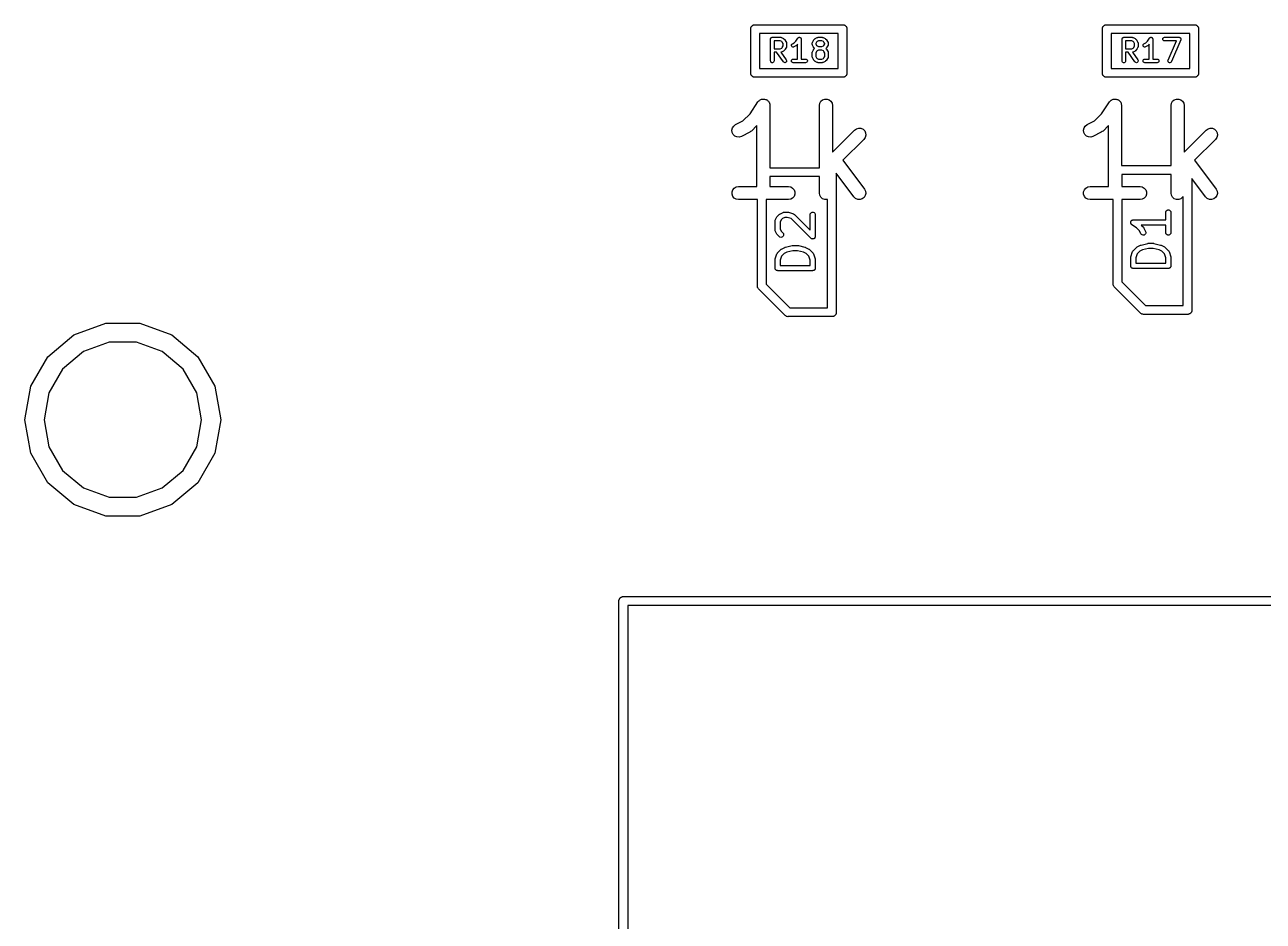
# Model space of a CAD drawing. Extents: x 10 to 287, y -200 to -10.
# Drawn here: x 113.1 to 127.25, y -136.81 to -126.57 of the extents above; entities that cross this region are included whole.
import ezdxf

# ---------------------------------------------------------------- set-up
doc = ezdxf.new("R2010")
doc.units = 0
doc.header["$MEASUREMENT"] = 0
doc.layers.add('BLACK', color=7, linetype='CONTINUOUS')

msp = doc.modelspace()

# ---------------------------------------------------------------- linework, layer by layer
at = {"layer": 'BLACK', "linetype": 'CONTINUOUS'}
for p, q in [((121.393, -126.614), (121.395, -126.61)), ((121.393, -126.632), (121.393, -126.614)), ((121.393, -127.114), (121.393, -126.632)), ((121.393, -126.632), (121.393, -126.632)), ((121.395, -126.606), (121.398, -126.602)), ((121.395, -126.61), (121.395, -126.606)), ((121.398, -126.602), (121.399, -126.598)), ((121.399, -126.598), (121.402, -126.594)), ((121.402, -126.594), (121.404, -126.59)), ((121.404, -126.59), (121.408, -126.588)), ((121.408, -126.588), (121.41, -126.584)), ((121.41, -126.584), (121.414, -126.582)), ((121.414, -126.582), (121.418, -126.579)), ((121.418, -126.579), (121.422, -126.578)), ((121.422, -126.578), (121.426, -126.575)), ((121.426, -126.575), (121.43, -126.575)), ((121.43, -126.575), (121.434, -126.573)), ((121.434, -126.573), (122.452, -126.573)), ((122.452, -126.573), (122.456, -126.575)), ((122.456, -126.575), (122.46, -126.575)), ((122.46, -126.575), (122.464, -126.578)), ((122.464, -126.578), (122.468, -126.579)), ((122.468, -126.579), (122.472, -126.582)), ((122.472, -126.582), (122.476, -126.584)), ((122.476, -126.584), (122.478, -126.588)), ((122.478, -126.588), (122.482, -126.59)), ((122.482, -126.59), (122.484, -126.594)), ((122.484, -126.594), (122.487, -126.598)), ((122.487, -126.598), (122.488, -126.602)), ((122.488, -126.602), (122.491, -126.606)), ((122.491, -126.606), (122.491, -126.61)), ((122.491, -126.61), (122.493, -126.614)), ((122.493, -126.614), (122.493, -127.132)), ((125.411, -126.614), (125.413, -126.61)), ((125.411, -126.632), (125.411, -126.614)), ((125.411, -127.114), (125.411, -126.632)), ((125.411, -126.632), (125.411, -126.632)), ((125.413, -126.606), (125.416, -126.602)), ((125.413, -126.61), (125.413, -126.606)), ((125.416, -126.602), (125.417, -126.598)), ((125.417, -126.598), (125.42, -126.594)), ((125.42, -126.594), (125.422, -126.59)), ((125.422, -126.59), (125.426, -126.588)), ((125.426, -126.588), (125.428, -126.584)), ((125.428, -126.584), (125.432, -126.582)), ((125.432, -126.582), (125.436, -126.579)), ((125.436, -126.579), (125.44, -126.578)), ((125.44, -126.578), (125.444, -126.575)), ((125.444, -126.575), (125.448, -126.575)), ((125.448, -126.575), (125.452, -126.573)), ((125.452, -126.573), (126.47, -126.573)), ((126.47, -126.573), (126.474, -126.575)), ((126.474, -126.575), (126.478, -126.575)), ((126.478, -126.575), (126.482, -126.578)), ((126.482, -126.578), (126.486, -126.579)), ((126.486, -126.579), (126.49, -126.582)), ((126.49, -126.582), (126.494, -126.584)), ((126.494, -126.584), (126.496, -126.588)), ((126.496, -126.588), (126.5, -126.59)), ((126.5, -126.59), (126.502, -126.594)), ((126.502, -126.594), (126.505, -126.598)), ((126.505, -126.598), (126.506, -126.602)), ((126.506, -126.602), (126.509, -126.606)), ((126.509, -126.606), (126.509, -126.61)), ((126.509, -126.61), (126.511, -126.614)), ((126.511, -126.614), (126.511, -127.132)), ((121.493, -126.673), (121.493, -127.073)), ((122.393, -126.673), (121.493, -126.673)), ((121.619, -126.736), (121.62, -126.734)), ((121.619, -126.986), (121.619, -126.736)), ((121.62, -126.731), (121.621, -126.729)), ((121.62, -126.733), (121.62, -126.731)), ((121.62, -126.734), (121.62, -126.733)), ((121.621, -126.729), (121.622, -126.728)), ((121.622, -126.726), (121.623, -126.725)), ((121.622, -126.728), (121.622, -126.726)), ((121.623, -126.725), (121.624, -126.723)), ((121.624, -126.723), (121.625, -126.722)), ((121.625, -126.722), (121.627, -126.721)), ((121.627, -126.721), (121.628, -126.72)), ((121.628, -126.72), (121.629, -126.719)), ((121.629, -126.719), (121.631, -126.718)), ((121.631, -126.718), (121.633, -126.717)), ((121.633, -126.717), (121.634, -126.717)), ((121.634, -126.717), (121.636, -126.716)), ((121.636, -126.716), (121.638, -126.716)), ((121.638, -126.716), (121.639, -126.716)), ((121.639, -126.716), (121.735, -126.716)), ((121.659, -126.756), (121.659, -126.847)), ((121.73, -126.756), (121.659, -126.756)), ((121.747, -126.764), (121.73, -126.756)), ((121.735, -126.716), (121.736, -126.716)), ((121.736, -126.716), (121.737, -126.716)), ((121.737, -126.716), (121.739, -126.717)), ((121.739, -126.717), (121.742, -126.717)), ((121.742, -126.717), (121.743, -126.718)), ((121.743, -126.718), (121.744, -126.718)), ((121.744, -126.718), (121.767, -126.73)), ((121.754, -126.772), (121.747, -126.764)), ((121.762, -126.788), (121.754, -126.772)), ((121.762, -126.815), (121.762, -126.788)), ((121.767, -126.73), (121.77, -126.732)), ((121.77, -126.732), (121.773, -126.734)), ((121.773, -126.734), (121.785, -126.746)), ((121.785, -126.746), (121.786, -126.748)), ((121.786, -126.748), (121.788, -126.751)), ((121.788, -126.751), (121.8, -126.775)), ((121.8, -126.775), (121.801, -126.776)), ((121.801, -126.776), (121.801, -126.777)), ((121.801, -126.777), (121.801, -126.779)), ((121.801, -126.779), (121.802, -126.781)), ((121.802, -126.781), (121.802, -126.783)), ((121.802, -126.783), (121.802, -126.784)), ((121.802, -126.784), (121.802, -126.819)), ((121.858, -126.806), (121.859, -126.8)), ((121.858, -126.813), (121.858, -126.806)), ((121.859, -126.8), (121.863, -126.794)), ((121.863, -126.794), (121.869, -126.79)), ((121.869, -126.79), (121.889, -126.779)), ((121.889, -126.779), (121.91, -126.759)), ((121.91, -126.759), (121.932, -126.725)), ((121.929, -126.796), (121.915, -126.81)), ((121.929, -126.966), (121.929, -126.796)), ((121.932, -126.725), (121.933, -126.724)), ((121.933, -126.724), (121.934, -126.723)), ((121.934, -126.723), (121.935, -126.722)), ((121.935, -126.722), (121.937, -126.72)), ((121.937, -126.72), (121.938, -126.719)), ((121.938, -126.719), (121.939, -126.719)), ((121.939, -126.719), (121.941, -126.718)), ((121.941, -126.718), (121.943, -126.717)), ((121.943, -126.717), (121.944, -126.717)), ((121.944, -126.717), (121.945, -126.716)), ((121.945, -126.716), (121.948, -126.716)), ((121.948, -126.716), (121.95, -126.716)), ((121.95, -126.716), (121.951, -126.716)), ((121.951, -126.716), (121.952, -126.716)), ((121.952, -126.716), (121.955, -126.717)), ((121.955, -126.717), (121.957, -126.718)), ((121.957, -126.718), (121.958, -126.718)), ((121.958, -126.718), (121.959, -126.719)), ((121.959, -126.719), (121.961, -126.72)), ((121.961, -126.72), (121.963, -126.722)), ((121.963, -126.722), (121.963, -126.723)), ((121.963, -126.723), (121.964, -126.723)), ((121.964, -126.723), (121.965, -126.725)), ((121.965, -126.725), (121.967, -126.727)), ((121.967, -126.727), (121.967, -126.728)), ((121.967, -126.728), (121.968, -126.729)), ((121.968, -126.729), (121.968, -126.732)), ((121.968, -126.732), (121.969, -126.734)), ((121.969, -126.734), (121.969, -126.735)), ((121.969, -126.735), (121.969, -126.736)), ((121.969, -126.736), (121.969, -126.966)), ((122.096, -126.779), (122.097, -126.777)), ((122.096, -126.781), (122.096, -126.779)), ((122.096, -126.783), (122.096, -126.781)), ((122.096, -126.784), (122.096, -126.783)), ((122.096, -126.796), (122.096, -126.784)), ((122.096, -126.797), (122.096, -126.796)), ((122.096, -126.798), (122.096, -126.797)), ((122.096, -126.8), (122.096, -126.798)), ((122.097, -126.802), (122.096, -126.8)), ((122.097, -126.776), (122.098, -126.775)), ((122.097, -126.777), (122.097, -126.776)), ((122.097, -126.803), (122.097, -126.802)), ((122.098, -126.805), (122.097, -126.803)), ((122.098, -126.775), (122.11, -126.751)), ((122.11, -126.828), (122.098, -126.805)), ((122.11, -126.751), (122.112, -126.748)), ((122.112, -126.748), (122.113, -126.746)), ((122.113, -126.746), (122.125, -126.734)), ((122.125, -126.734), (122.128, -126.732)), ((122.128, -126.732), (122.13, -126.73)), ((122.13, -126.73), (122.154, -126.718)), ((122.144, -126.772), (122.136, -126.788)), ((122.136, -126.788), (122.136, -126.791)), ((122.136, -126.791), (122.144, -126.808)), ((122.151, -126.764), (122.144, -126.772)), ((122.168, -126.756), (122.151, -126.764)), ((122.154, -126.718), (122.155, -126.718)), ((122.155, -126.718), (122.156, -126.717)), ((122.156, -126.717), (122.159, -126.717)), ((122.159, -126.717), (122.161, -126.716)), ((122.161, -126.716), (122.162, -126.716)), ((122.162, -126.716), (122.163, -126.716)), ((122.163, -126.716), (122.211, -126.716)), ((122.206, -126.756), (122.168, -126.756)), ((122.223, -126.764), (122.206, -126.756)), ((122.211, -126.716), (122.212, -126.716)), ((122.212, -126.716), (122.213, -126.716)), ((122.213, -126.716), (122.215, -126.717)), ((122.215, -126.717), (122.218, -126.717)), ((122.218, -126.717), (122.219, -126.718)), ((122.219, -126.718), (122.22, -126.718)), ((122.22, -126.718), (122.244, -126.73)), ((122.23, -126.772), (122.223, -126.764)), ((122.238, -126.788), (122.23, -126.772)), ((122.23, -126.808), (122.238, -126.791)), ((122.238, -126.791), (122.238, -126.788)), ((122.244, -126.73), (122.246, -126.732)), ((122.246, -126.732), (122.249, -126.734)), ((122.249, -126.734), (122.261, -126.746)), ((122.261, -126.746), (122.263, -126.748)), ((122.263, -126.748), (122.264, -126.751)), ((122.264, -126.751), (122.276, -126.775)), ((122.276, -126.805), (122.264, -126.828)), ((122.276, -126.775), (122.277, -126.776)), ((122.277, -126.803), (122.276, -126.805)), ((122.277, -126.776), (122.277, -126.777)), ((122.277, -126.777), (122.278, -126.779)), ((122.278, -126.8), (122.277, -126.802)), ((122.277, -126.802), (122.277, -126.803)), ((122.278, -126.779), (122.278, -126.781)), ((122.278, -126.781), (122.278, -126.783)), ((122.278, -126.783), (122.278, -126.784)), ((122.278, -126.784), (122.278, -126.796)), ((122.278, -126.796), (122.278, -126.797)), ((122.278, -126.797), (122.278, -126.798)), ((122.278, -126.798), (122.278, -126.8)), ((122.393, -127.073), (122.393, -126.673)), ((125.511, -126.673), (125.511, -127.073)), ((126.411, -126.673), (125.511, -126.673)), ((125.637, -126.736), (125.638, -126.734)), ((125.637, -126.986), (125.637, -126.736)), ((125.638, -126.731), (125.639, -126.729)), ((125.638, -126.733), (125.638, -126.731)), ((125.638, -126.734), (125.638, -126.733)), ((125.639, -126.729), (125.64, -126.728)), ((125.64, -126.726), (125.641, -126.725)), ((125.64, -126.728), (125.64, -126.726)), ((125.641, -126.725), (125.642, -126.723)), ((125.642, -126.723), (125.643, -126.722)), ((125.643, -126.722), (125.645, -126.721)), ((125.645, -126.721), (125.646, -126.72)), ((125.646, -126.72), (125.647, -126.719)), ((125.647, -126.719), (125.649, -126.718)), ((125.649, -126.718), (125.651, -126.717)), ((125.651, -126.717), (125.652, -126.717)), ((125.652, -126.717), (125.654, -126.716)), ((125.654, -126.716), (125.656, -126.716)), ((125.656, -126.716), (125.657, -126.716)), ((125.657, -126.716), (125.753, -126.716)), ((125.677, -126.756), (125.677, -126.847)), ((125.748, -126.756), (125.677, -126.756)), ((125.765, -126.764), (125.748, -126.756)), ((125.753, -126.716), (125.754, -126.716)), ((125.754, -126.716), (125.755, -126.716)), ((125.755, -126.716), (125.757, -126.717)), ((125.757, -126.717), (125.76, -126.717)), ((125.76, -126.717), (125.761, -126.718)), ((125.761, -126.718), (125.762, -126.718)), ((125.762, -126.718), (125.785, -126.73)), ((125.772, -126.772), (125.765, -126.764)), ((125.78, -126.788), (125.772, -126.772)), ((125.78, -126.815), (125.78, -126.788)), ((125.785, -126.73), (125.788, -126.732)), ((125.788, -126.732), (125.791, -126.734)), ((125.791, -126.734), (125.803, -126.746)), ((125.803, -126.746), (125.804, -126.748)), ((125.804, -126.748), (125.806, -126.751)), ((125.806, -126.751), (125.818, -126.775)), ((125.818, -126.775), (125.819, -126.776)), ((125.819, -126.776), (125.819, -126.777)), ((125.819, -126.777), (125.819, -126.779)), ((125.819, -126.779), (125.82, -126.781)), ((125.82, -126.781), (125.82, -126.783)), ((125.82, -126.783), (125.82, -126.784)), ((125.82, -126.784), (125.82, -126.819)), ((125.876, -126.806), (125.877, -126.8)), ((125.876, -126.813), (125.876, -126.806)), ((125.877, -126.8), (125.881, -126.794)), ((125.881, -126.794), (125.887, -126.79)), ((125.887, -126.79), (125.907, -126.779)), ((125.907, -126.779), (125.928, -126.759)), ((125.928, -126.759), (125.95, -126.725)), ((125.947, -126.796), (125.933, -126.81)), ((125.947, -126.966), (125.947, -126.796)), ((125.95, -126.725), (125.951, -126.724)), ((125.951, -126.724), (125.952, -126.723)), ((125.952, -126.723), (125.953, -126.722)), ((125.953, -126.722), (125.955, -126.72)), ((125.955, -126.72), (125.956, -126.719)), ((125.956, -126.719), (125.957, -126.719)), ((125.957, -126.719), (125.959, -126.718)), ((125.959, -126.718), (125.961, -126.717)), ((125.961, -126.717), (125.962, -126.717)), ((125.962, -126.717), (125.963, -126.716)), ((125.963, -126.716), (125.966, -126.716)), ((125.966, -126.716), (125.968, -126.716)), ((125.968, -126.716), (125.969, -126.716)), ((125.969, -126.716), (125.97, -126.716)), ((125.97, -126.716), (125.973, -126.717)), ((125.973, -126.717), (125.975, -126.718)), ((125.975, -126.718), (125.976, -126.718)), ((125.976, -126.718), (125.977, -126.719)), ((125.977, -126.719), (125.979, -126.72)), ((125.979, -126.72), (125.981, -126.722)), ((125.981, -126.722), (125.981, -126.723)), ((125.981, -126.723), (125.982, -126.723)), ((125.982, -126.723), (125.983, -126.725)), ((125.983, -126.725), (125.985, -126.727)), ((125.985, -126.727), (125.985, -126.728)), ((125.985, -126.728), (125.986, -126.729)), ((125.986, -126.729), (125.986, -126.732)), ((125.986, -126.732), (125.987, -126.734)), ((125.987, -126.734), (125.987, -126.735)), ((125.987, -126.735), (125.987, -126.736)), ((125.987, -126.736), (125.987, -126.966)), ((126.102, -126.733), (126.104, -126.726)), ((126.102, -126.74), (126.102, -126.733)), ((126.104, -126.746), (126.102, -126.74)), ((126.104, -126.726), (126.109, -126.721)), ((126.109, -126.751), (126.104, -126.746)), ((126.109, -126.721), (126.115, -126.717)), ((126.115, -126.755), (126.109, -126.751)), ((126.115, -126.717), (126.122, -126.716)), ((126.122, -126.756), (126.115, -126.755)), ((126.122, -126.716), (126.288, -126.716)), ((126.258, -126.756), (126.122, -126.756)), ((126.163, -126.978), (126.258, -126.756)), ((126.307, -126.744), (126.2, -126.994)), ((126.288, -126.716), (126.291, -126.716)), ((126.291, -126.716), (126.293, -126.717)), ((126.293, -126.717), (126.294, -126.717)), ((126.294, -126.717), (126.295, -126.717)), ((126.295, -126.717), (126.297, -126.718)), ((126.297, -126.718), (126.299, -126.719)), ((126.299, -126.719), (126.3, -126.72)), ((126.3, -126.72), (126.301, -126.721)), ((126.301, -126.721), (126.303, -126.723)), ((126.303, -126.723), (126.304, -126.724)), ((126.304, -126.724), (126.305, -126.725)), ((126.305, -126.725), (126.306, -126.726)), ((126.306, -126.726), (126.306, -126.728)), ((126.306, -126.728), (126.308, -126.73)), ((126.308, -126.74), (126.307, -126.742)), ((126.307, -126.742), (126.307, -126.744)), ((126.308, -126.73), (126.308, -126.732)), ((126.308, -126.732), (126.308, -126.733)), ((126.308, -126.733), (126.308, -126.735)), ((126.308, -126.735), (126.308, -126.737)), ((126.308, -126.737), (126.308, -126.738)), ((126.308, -126.738), (126.308, -126.74)), ((126.411, -127.073), (126.411, -126.673)), ((121.659, -126.847), (121.73, -126.847)), ((121.689, -126.887), (121.659, -126.887)), ((121.659, -126.887), (121.659, -126.986)), ((121.766, -126.998), (121.689, -126.887)), ((121.73, -126.847), (121.747, -126.839)), ((121.739, -126.886), (121.737, -126.887)), ((121.737, -126.887), (121.799, -126.975)), ((121.742, -126.886), (121.739, -126.886)), ((121.743, -126.885), (121.742, -126.886)), ((121.744, -126.885), (121.743, -126.885)), ((121.767, -126.873), (121.744, -126.885)), ((121.747, -126.839), (121.754, -126.831)), ((121.754, -126.831), (121.762, -126.815)), ((121.77, -126.871), (121.767, -126.873)), ((121.773, -126.869), (121.77, -126.871)), ((121.785, -126.857), (121.773, -126.869)), ((121.786, -126.855), (121.785, -126.857)), ((121.788, -126.852), (121.786, -126.855)), ((121.8, -126.828), (121.788, -126.852)), ((121.801, -126.827), (121.8, -126.828)), ((121.802, -126.822), (121.801, -126.824)), ((121.801, -126.824), (121.801, -126.826)), ((121.801, -126.826), (121.801, -126.827)), ((121.802, -126.819), (121.802, -126.821)), ((121.802, -126.821), (121.802, -126.822)), ((121.861, -126.819), (121.858, -126.813)), ((121.867, -126.824), (121.861, -126.819)), ((121.873, -126.827), (121.867, -126.824)), ((121.88, -126.827), (121.873, -126.827)), ((121.886, -126.825), (121.88, -126.827)), ((121.91, -126.814), (121.886, -126.825)), ((121.913, -126.812), (121.91, -126.814)), ((121.915, -126.81), (121.913, -126.812)), ((122.096, -126.886), (122.097, -126.884)), ((122.096, -126.889), (122.096, -126.886)), ((122.096, -126.89), (122.096, -126.889)), ((122.096, -126.891), (122.096, -126.89)), ((122.096, -126.938), (122.096, -126.891)), ((122.096, -126.94), (122.096, -126.938)), ((122.096, -126.941), (122.096, -126.94)), ((122.096, -126.943), (122.096, -126.941)), ((122.097, -126.945), (122.096, -126.943)), ((122.097, -126.883), (122.098, -126.882)), ((122.097, -126.884), (122.097, -126.883)), ((122.097, -126.946), (122.097, -126.945)), ((122.098, -126.947), (122.097, -126.946)), ((122.098, -126.882), (122.11, -126.858)), ((122.11, -126.971), (122.098, -126.947)), ((122.112, -126.831), (122.11, -126.828)), ((122.11, -126.858), (122.112, -126.856)), ((122.113, -126.834), (122.112, -126.831)), ((122.112, -126.856), (122.113, -126.853)), ((122.123, -126.843), (122.113, -126.834)), ((122.113, -126.853), (122.123, -126.843)), ((122.144, -126.879), (122.136, -126.896)), ((122.136, -126.896), (122.136, -126.934)), ((122.136, -126.934), (122.144, -126.95)), ((122.144, -126.808), (122.151, -126.815)), ((122.151, -126.872), (122.144, -126.879)), ((122.151, -126.815), (122.168, -126.823)), ((122.168, -126.863), (122.151, -126.872)), ((122.168, -126.823), (122.206, -126.823)), ((122.206, -126.863), (122.168, -126.863)), ((122.206, -126.823), (122.223, -126.815)), ((122.223, -126.872), (122.206, -126.863)), ((122.223, -126.815), (122.23, -126.808)), ((122.23, -126.879), (122.223, -126.872)), ((122.238, -126.896), (122.23, -126.879)), ((122.23, -126.95), (122.238, -126.934)), ((122.238, -126.934), (122.238, -126.896)), ((122.261, -126.834), (122.251, -126.843)), ((122.251, -126.843), (122.261, -126.853)), ((122.263, -126.831), (122.261, -126.834)), ((122.261, -126.853), (122.263, -126.856)), ((122.264, -126.828), (122.263, -126.831)), ((122.263, -126.856), (122.264, -126.858)), ((122.264, -126.858), (122.276, -126.882)), ((122.276, -126.947), (122.264, -126.971)), ((122.276, -126.882), (122.277, -126.883)), ((122.277, -126.946), (122.276, -126.947)), ((122.277, -126.883), (122.277, -126.884)), ((122.277, -126.884), (122.278, -126.886)), ((122.278, -126.943), (122.277, -126.945)), ((122.277, -126.945), (122.277, -126.946)), ((122.278, -126.886), (122.278, -126.889)), ((122.278, -126.889), (122.278, -126.89)), ((122.278, -126.89), (122.278, -126.891)), ((122.278, -126.891), (122.278, -126.938)), ((122.278, -126.938), (122.278, -126.94)), ((122.278, -126.94), (122.278, -126.941)), ((122.278, -126.941), (122.278, -126.943)), ((125.677, -126.847), (125.748, -126.847)), ((125.707, -126.887), (125.677, -126.887)), ((125.677, -126.887), (125.677, -126.986)), ((125.784, -126.998), (125.707, -126.887)), ((125.748, -126.847), (125.765, -126.839)), ((125.757, -126.886), (125.755, -126.887)), ((125.755, -126.887), (125.817, -126.975)), ((125.76, -126.886), (125.757, -126.886)), ((125.761, -126.885), (125.76, -126.886)), ((125.762, -126.885), (125.761, -126.885)), ((125.785, -126.873), (125.762, -126.885)), ((125.765, -126.839), (125.772, -126.831)), ((125.772, -126.831), (125.78, -126.815)), ((125.788, -126.871), (125.785, -126.873)), ((125.791, -126.869), (125.788, -126.871)), ((125.803, -126.857), (125.791, -126.869)), ((125.804, -126.855), (125.803, -126.857)), ((125.806, -126.852), (125.804, -126.855)), ((125.818, -126.828), (125.806, -126.852)), ((125.819, -126.827), (125.818, -126.828)), ((125.82, -126.822), (125.819, -126.824)), ((125.819, -126.824), (125.819, -126.826)), ((125.819, -126.826), (125.819, -126.827)), ((125.82, -126.819), (125.82, -126.821)), ((125.82, -126.821), (125.82, -126.822)), ((125.879, -126.819), (125.876, -126.813)), ((125.885, -126.824), (125.879, -126.819)), ((125.891, -126.827), (125.885, -126.824)), ((125.898, -126.827), (125.891, -126.827)), ((125.904, -126.825), (125.898, -126.827)), ((125.928, -126.814), (125.904, -126.825)), ((125.931, -126.812), (125.928, -126.814)), ((125.933, -126.81), (125.931, -126.812)), ((121.493, -127.073), (122.393, -127.073)), ((121.621, -126.993), (121.619, -126.986)), ((121.624, -126.999), (121.621, -126.993)), ((121.629, -127.003), (121.624, -126.999)), ((121.636, -127.006), (121.629, -127.003)), ((121.643, -127.006), (121.636, -127.006)), ((121.649, -127.003), (121.643, -127.006)), ((121.655, -126.999), (121.649, -127.003)), ((121.658, -126.993), (121.655, -126.999)), ((121.659, -126.986), (121.658, -126.993)), ((121.771, -127.002), (121.766, -126.998)), ((121.777, -127.005), (121.771, -127.002)), ((121.784, -127.006), (121.777, -127.005)), ((121.791, -127.004), (121.784, -127.006)), ((121.796, -127), (121.791, -127.004)), ((121.8, -126.995), (121.796, -127)), ((121.799, -126.975), (121.802, -126.981)), ((121.802, -126.988), (121.8, -126.995)), ((121.802, -126.981), (121.802, -126.988)), ((121.858, -126.983), (121.86, -126.976)), ((121.858, -126.99), (121.858, -126.983)), ((121.86, -126.996), (121.858, -126.99)), ((121.86, -126.976), (121.865, -126.971)), ((121.865, -127.001), (121.86, -126.996)), ((121.865, -126.971), (121.871, -126.967)), ((121.871, -127.005), (121.865, -127.001)), ((121.871, -126.967), (121.878, -126.966)), ((121.878, -127.006), (121.871, -127.005)), ((121.878, -126.966), (121.929, -126.966)), ((122.02, -127.006), (121.878, -127.006)), ((121.969, -126.966), (122.02, -126.966)), ((122.02, -126.966), (122.027, -126.967)), ((122.027, -127.005), (122.02, -127.006)), ((122.027, -126.967), (122.033, -126.971)), ((122.033, -127.001), (122.027, -127.005)), ((122.033, -126.971), (122.038, -126.976)), ((122.038, -126.996), (122.033, -127.001)), ((122.038, -126.976), (122.04, -126.983)), ((122.04, -126.99), (122.038, -126.996)), ((122.04, -126.983), (122.04, -126.99)), ((122.112, -126.974), (122.11, -126.971)), ((122.113, -126.976), (122.112, -126.974)), ((122.125, -126.988), (122.113, -126.976)), ((122.128, -126.99), (122.125, -126.988)), ((122.13, -126.992), (122.128, -126.99)), ((122.154, -127.004), (122.13, -126.992)), ((122.144, -126.95), (122.151, -126.958)), ((122.151, -126.958), (122.168, -126.966)), ((122.155, -127.004), (122.154, -127.004)), ((122.156, -127.005), (122.155, -127.004)), ((122.159, -127.005), (122.156, -127.005)), ((122.161, -127.006), (122.159, -127.005)), ((122.162, -127.006), (122.161, -127.006)), ((122.163, -127.006), (122.162, -127.006)), ((122.211, -127.006), (122.163, -127.006)), ((122.168, -126.966), (122.206, -126.966)), ((122.206, -126.966), (122.223, -126.958)), ((122.212, -127.006), (122.211, -127.006)), ((122.213, -127.006), (122.212, -127.006)), ((122.215, -127.005), (122.213, -127.006)), ((122.218, -127.005), (122.215, -127.005)), ((122.219, -127.004), (122.218, -127.005)), ((122.22, -127.004), (122.219, -127.004)), ((122.244, -126.992), (122.22, -127.004)), ((122.223, -126.958), (122.23, -126.95)), ((122.246, -126.99), (122.244, -126.992)), ((122.249, -126.988), (122.246, -126.99)), ((122.261, -126.976), (122.249, -126.988)), ((122.263, -126.974), (122.261, -126.976)), ((122.264, -126.971), (122.263, -126.974)), ((125.511, -127.073), (126.411, -127.073)), ((125.639, -126.993), (125.637, -126.986)), ((125.642, -126.999), (125.639, -126.993)), ((125.647, -127.003), (125.642, -126.999)), ((125.654, -127.006), (125.647, -127.003)), ((125.661, -127.006), (125.654, -127.006)), ((125.667, -127.003), (125.661, -127.006)), ((125.673, -126.999), (125.667, -127.003)), ((125.676, -126.993), (125.673, -126.999)), ((125.677, -126.986), (125.676, -126.993)), ((125.789, -127.002), (125.784, -126.998)), ((125.795, -127.005), (125.789, -127.002)), ((125.802, -127.006), (125.795, -127.005)), ((125.809, -127.004), (125.802, -127.006)), ((125.814, -127), (125.809, -127.004)), ((125.818, -126.995), (125.814, -127)), ((125.817, -126.975), (125.82, -126.981)), ((125.82, -126.988), (125.818, -126.995)), ((125.82, -126.981), (125.82, -126.988)), ((125.876, -126.983), (125.878, -126.976)), ((125.876, -126.99), (125.876, -126.983)), ((125.878, -126.996), (125.876, -126.99)), ((125.878, -126.976), (125.883, -126.971)), ((125.883, -127.001), (125.878, -126.996)), ((125.883, -126.971), (125.889, -126.967)), ((125.889, -127.005), (125.883, -127.001)), ((125.889, -126.967), (125.896, -126.966)), ((125.896, -127.006), (125.889, -127.005)), ((125.896, -126.966), (125.947, -126.966)), ((126.038, -127.006), (125.896, -127.006)), ((125.987, -126.966), (126.038, -126.966)), ((126.038, -126.966), (126.045, -126.967)), ((126.045, -127.005), (126.038, -127.006)), ((126.045, -126.967), (126.051, -126.971)), ((126.051, -127.001), (126.045, -127.005)), ((126.051, -126.971), (126.056, -126.976)), ((126.056, -126.996), (126.051, -127.001)), ((126.056, -126.976), (126.058, -126.983)), ((126.058, -126.99), (126.056, -126.996)), ((126.058, -126.983), (126.058, -126.99)), ((126.161, -126.985), (126.163, -126.978)), ((126.162, -126.992), (126.161, -126.985)), ((126.165, -126.998), (126.162, -126.992)), ((126.17, -127.003), (126.165, -126.998)), ((126.177, -127.006), (126.17, -127.003)), ((126.184, -127.006), (126.177, -127.006)), ((126.19, -127.004), (126.184, -127.006)), ((126.196, -127), (126.19, -127.004)), ((126.2, -126.994), (126.196, -127)), ((121.393, -127.132), (121.393, -127.114)), ((121.395, -127.136), (121.393, -127.132)), ((121.395, -127.14), (121.395, -127.136)), ((121.398, -127.144), (121.395, -127.14)), ((121.399, -127.148), (121.398, -127.144)), ((121.402, -127.152), (121.399, -127.148)), ((121.404, -127.156), (121.402, -127.152)), ((121.408, -127.158), (121.404, -127.156)), ((121.41, -127.162), (121.408, -127.158)), ((121.414, -127.164), (121.41, -127.162)), ((121.418, -127.167), (121.414, -127.164)), ((121.422, -127.168), (121.418, -127.167)), ((121.426, -127.171), (121.422, -127.168)), ((121.43, -127.171), (121.426, -127.171)), ((121.434, -127.173), (121.43, -127.171)), ((122.452, -127.173), (121.434, -127.173)), ((122.456, -127.171), (122.452, -127.173)), ((122.46, -127.171), (122.456, -127.171)), ((122.464, -127.168), (122.46, -127.171)), ((122.468, -127.167), (122.464, -127.168)), ((122.472, -127.164), (122.468, -127.167)), ((122.476, -127.162), (122.472, -127.164)), ((122.478, -127.158), (122.476, -127.162)), ((122.482, -127.156), (122.478, -127.158)), ((122.484, -127.152), (122.482, -127.156)), ((122.487, -127.148), (122.484, -127.152)), ((122.488, -127.144), (122.487, -127.148)), ((122.491, -127.14), (122.488, -127.144)), ((122.493, -127.132), (122.491, -127.136)), ((122.491, -127.136), (122.491, -127.14)), ((125.411, -127.132), (125.411, -127.114)), ((125.413, -127.136), (125.411, -127.132)), ((125.413, -127.14), (125.413, -127.136)), ((125.416, -127.144), (125.413, -127.14)), ((125.417, -127.148), (125.416, -127.144)), ((125.42, -127.152), (125.417, -127.148)), ((125.422, -127.156), (125.42, -127.152)), ((125.426, -127.158), (125.422, -127.156)), ((125.428, -127.162), (125.426, -127.158)), ((125.432, -127.164), (125.428, -127.162)), ((125.436, -127.167), (125.432, -127.164)), ((125.44, -127.168), (125.436, -127.167)), ((125.444, -127.171), (125.44, -127.168)), ((125.448, -127.171), (125.444, -127.171)), ((125.452, -127.173), (125.448, -127.171)), ((126.47, -127.173), (125.452, -127.173)), ((126.474, -127.171), (126.47, -127.173)), ((126.478, -127.171), (126.474, -127.171)), ((126.482, -127.168), (126.478, -127.171)), ((126.486, -127.167), (126.482, -127.168)), ((126.49, -127.164), (126.486, -127.167)), ((126.494, -127.162), (126.49, -127.164)), ((126.496, -127.158), (126.494, -127.162)), ((126.5, -127.156), (126.496, -127.158)), ((126.502, -127.152), (126.5, -127.156)), ((126.505, -127.148), (126.502, -127.152)), ((126.506, -127.144), (126.505, -127.148)), ((126.509, -127.14), (126.506, -127.144)), ((126.511, -127.132), (126.509, -127.136)), ((126.509, -127.136), (126.509, -127.14)), ((121.385, -127.59), (121.476, -127.454)), ((121.476, -127.454), (121.479, -127.451)), ((121.479, -127.451), (121.481, -127.447)), ((121.481, -127.447), (121.488, -127.441)), ((121.488, -127.441), (121.494, -127.435)), ((121.494, -127.435), (121.498, -127.433)), ((121.498, -127.433), (121.501, -127.43)), ((121.501, -127.43), (121.509, -127.427)), ((121.509, -127.427), (121.517, -127.423)), ((121.517, -127.423), (121.521, -127.423)), ((121.521, -127.423), (121.525, -127.422)), ((121.525, -127.422), (121.534, -127.422)), ((121.534, -127.422), (121.543, -127.421)), ((121.543, -127.421), (121.547, -127.422)), ((121.547, -127.422), (121.551, -127.422)), ((121.551, -127.422), (121.56, -127.425)), ((121.56, -127.425), (121.568, -127.427)), ((121.568, -127.427), (121.572, -127.429)), ((121.572, -127.429), (121.576, -127.43)), ((121.576, -127.43), (121.583, -127.436)), ((121.583, -127.436), (121.59, -127.441)), ((121.59, -127.441), (121.593, -127.445)), ((121.593, -127.445), (121.596, -127.447)), ((121.596, -127.447), (121.6, -127.455)), ((121.6, -127.455), (121.605, -127.462)), ((121.605, -127.462), (121.607, -127.466)), ((121.607, -127.466), (121.609, -127.47)), ((121.609, -127.47), (121.61, -127.479)), ((121.61, -127.479), (121.613, -127.487)), ((121.613, -127.487), (121.613, -127.491)), ((121.613, -127.491), (121.613, -127.495)), ((121.613, -127.495), (121.613, -128.207)), ((122.178, -127.495), (122.182, -127.47)), ((122.178, -128.207), (122.178, -127.495)), ((122.182, -127.47), (122.195, -127.447)), ((122.195, -127.447), (122.215, -127.43)), ((122.215, -127.43), (122.239, -127.422)), ((122.239, -127.422), (122.266, -127.422)), ((122.266, -127.422), (122.29, -127.43)), ((122.29, -127.43), (122.31, -127.447)), ((122.31, -127.447), (122.323, -127.47)), ((122.323, -127.47), (122.328, -127.495)), ((122.328, -127.495), (122.328, -128.029)), ((125.403, -127.59), (125.494, -127.454)), ((125.494, -127.454), (125.497, -127.451)), ((125.497, -127.451), (125.499, -127.447)), ((125.499, -127.447), (125.506, -127.441)), ((125.506, -127.441), (125.512, -127.435)), ((125.512, -127.435), (125.516, -127.433)), ((125.516, -127.433), (125.519, -127.43)), ((125.519, -127.43), (125.527, -127.427)), ((125.527, -127.427), (125.535, -127.423)), ((125.535, -127.423), (125.539, -127.423)), ((125.539, -127.423), (125.543, -127.422)), ((125.543, -127.422), (125.552, -127.422)), ((125.552, -127.422), (125.561, -127.421)), ((125.561, -127.421), (125.565, -127.422)), ((125.565, -127.422), (125.569, -127.422)), ((125.569, -127.422), (125.578, -127.425)), ((125.578, -127.425), (125.586, -127.427)), ((125.586, -127.427), (125.59, -127.429)), ((125.59, -127.429), (125.594, -127.43)), ((125.594, -127.43), (125.601, -127.436)), ((125.601, -127.436), (125.608, -127.441)), ((125.608, -127.441), (125.611, -127.445)), ((125.611, -127.445), (125.614, -127.447)), ((125.614, -127.447), (125.618, -127.455)), ((125.618, -127.455), (125.623, -127.462)), ((125.623, -127.462), (125.625, -127.466)), ((125.625, -127.466), (125.627, -127.47)), ((125.627, -127.47), (125.628, -127.479)), ((125.628, -127.479), (125.631, -127.487)), ((125.631, -127.487), (125.631, -127.491)), ((125.631, -127.491), (125.631, -127.495)), ((125.631, -127.495), (125.631, -128.182)), ((126.196, -127.495), (126.2, -127.47)), ((126.196, -128.182), (126.196, -127.495)), ((126.2, -127.47), (126.213, -127.447)), ((126.213, -127.447), (126.233, -127.43)), ((126.233, -127.43), (126.257, -127.422)), ((126.257, -127.422), (126.284, -127.422)), ((126.284, -127.422), (126.308, -127.43)), ((126.308, -127.43), (126.328, -127.447)), ((126.328, -127.447), (126.341, -127.47)), ((126.341, -127.47), (126.346, -127.495)), ((126.346, -127.495), (126.346, -128.029)), ((121.303, -127.672), (121.385, -127.59)), ((125.321, -127.672), (125.403, -127.59)), ((121.178, -127.777), (121.184, -127.751)), ((121.181, -127.802), (121.178, -127.777)), ((121.184, -127.751), (121.198, -127.73)), ((121.198, -127.73), (121.219, -127.714)), ((121.219, -127.714), (121.303, -127.672)), ((121.391, -127.793), (121.381, -127.801)), ((121.401, -127.787), (121.391, -127.793)), ((121.463, -127.724), (121.401, -127.787)), ((121.463, -128.42), (121.463, -127.724)), ((122.328, -128.029), (122.58, -127.776)), ((122.58, -127.776), (122.602, -127.761)), ((122.602, -127.761), (122.627, -127.754)), ((122.627, -127.754), (122.653, -127.756)), ((122.653, -127.756), (122.676, -127.767)), ((122.676, -127.767), (122.695, -127.786)), ((122.695, -127.786), (122.706, -127.809)), ((125.196, -127.777), (125.202, -127.751)), ((125.199, -127.802), (125.196, -127.777)), ((125.202, -127.751), (125.216, -127.73)), ((125.216, -127.73), (125.237, -127.714)), ((125.237, -127.714), (125.321, -127.672)), ((125.409, -127.793), (125.399, -127.801)), ((125.419, -127.787), (125.409, -127.793)), ((125.481, -127.724), (125.419, -127.787)), ((125.481, -128.42), (125.481, -127.724)), ((126.346, -128.029), (126.598, -127.776)), ((126.598, -127.776), (126.62, -127.761)), ((126.62, -127.761), (126.645, -127.754)), ((126.645, -127.754), (126.671, -127.756)), ((126.671, -127.756), (126.694, -127.767)), ((126.694, -127.767), (126.713, -127.786)), ((126.713, -127.786), (126.724, -127.809)), ((121.192, -127.826), (121.181, -127.802)), ((121.211, -127.844), (121.192, -127.826)), ((121.235, -127.854), (121.211, -127.844)), ((121.261, -127.856), (121.235, -127.854)), ((121.286, -127.848), (121.261, -127.856)), ((121.381, -127.801), (121.286, -127.848)), ((122.687, -127.882), (122.447, -128.121)), ((122.701, -127.86), (122.687, -127.882)), ((122.708, -127.835), (122.701, -127.86)), ((122.706, -127.809), (122.708, -127.835)), ((125.21, -127.826), (125.199, -127.802)), ((125.229, -127.844), (125.21, -127.826)), ((125.253, -127.854), (125.229, -127.844)), ((125.279, -127.856), (125.253, -127.854)), ((125.304, -127.848), (125.279, -127.856)), ((125.399, -127.801), (125.304, -127.848)), ((126.705, -127.882), (126.465, -128.121)), ((126.719, -127.86), (126.705, -127.882)), ((126.726, -127.835), (126.719, -127.86)), ((126.724, -127.809), (126.726, -127.835)), ((121.613, -128.207), (122.178, -128.207)), ((122.447, -128.121), (122.693, -128.45)), ((125.631, -128.182), (126.196, -128.182)), ((126.465, -128.121), (126.711, -128.45)), ((121.613, -128.308), (121.613, -128.42)), ((122.178, -128.308), (121.613, -128.308)), ((122.178, -128.495), (122.178, -128.308)), ((122.573, -128.54), (122.37, -128.269)), ((122.37, -128.269), (122.37, -129.866)), ((125.634, -128.282), (125.634, -128.42)), ((126.196, -128.282), (125.634, -128.282)), ((126.196, -128.495), (126.196, -128.282)), ((126.591, -128.54), (126.434, -128.33)), ((126.434, -128.33), (126.434, -129.841)), ((121.179, -128.482), (121.188, -128.458)), ((121.179, -128.508), (121.179, -128.482)), ((121.188, -128.458), (121.204, -128.438)), ((121.204, -128.438), (121.227, -128.425)), ((121.227, -128.425), (121.253, -128.42)), ((121.253, -128.42), (121.463, -128.42)), ((121.613, -128.42), (121.824, -128.42)), ((121.824, -128.42), (121.85, -128.425)), ((121.85, -128.425), (121.872, -128.438)), ((121.872, -128.438), (121.889, -128.458)), ((121.889, -128.458), (121.898, -128.482)), ((121.898, -128.482), (121.898, -128.508)), ((122.182, -128.521), (122.178, -128.495)), ((122.693, -128.45), (122.705, -128.474)), ((122.708, -128.499), (122.702, -128.525)), ((122.705, -128.474), (122.708, -128.499)), ((125.197, -128.482), (125.206, -128.458)), ((125.197, -128.508), (125.197, -128.482)), ((125.206, -128.458), (125.222, -128.438)), ((125.222, -128.438), (125.245, -128.425)), ((125.245, -128.425), (125.271, -128.42)), ((125.271, -128.42), (125.481, -128.42)), ((125.634, -128.42), (125.842, -128.42)), ((125.842, -128.42), (125.868, -128.425)), ((125.868, -128.425), (125.89, -128.438)), ((125.89, -128.438), (125.907, -128.458)), ((125.907, -128.458), (125.916, -128.482)), ((125.916, -128.482), (125.916, -128.508)), ((126.2, -128.521), (126.196, -128.495)), ((126.711, -128.45), (126.723, -128.474)), ((126.726, -128.499), (126.72, -128.525)), ((126.723, -128.474), (126.726, -128.499)), ((121.188, -128.533), (121.179, -128.508)), ((121.204, -128.553), (121.188, -128.533)), ((121.227, -128.566), (121.204, -128.553)), ((121.253, -128.57), (121.227, -128.566)), ((121.47, -128.57), (121.253, -128.57)), ((121.47, -129.555), (121.47, -128.57)), ((121.824, -128.57), (121.57, -128.57)), ((121.57, -128.57), (121.57, -129.537)), ((121.85, -128.566), (121.824, -128.57)), ((121.872, -128.553), (121.85, -128.566)), ((121.889, -128.533), (121.872, -128.553)), ((121.898, -128.508), (121.889, -128.533)), ((122.195, -128.544), (122.182, -128.521)), ((122.215, -128.56), (122.195, -128.544)), ((122.239, -128.569), (122.215, -128.56)), ((122.266, -128.569), (122.239, -128.569)), ((122.27, -128.568), (122.266, -128.569)), ((122.27, -129.808), (122.27, -128.568)), ((122.592, -128.558), (122.573, -128.54)), ((122.616, -128.568), (122.592, -128.558)), ((122.642, -128.57), (122.616, -128.568)), ((122.667, -128.562), (122.642, -128.57)), ((122.688, -128.547), (122.667, -128.562)), ((122.702, -128.525), (122.688, -128.547)), ((125.206, -128.533), (125.197, -128.508)), ((125.222, -128.553), (125.206, -128.533)), ((125.245, -128.566), (125.222, -128.553)), ((125.271, -128.57), (125.245, -128.566)), ((125.534, -128.57), (125.271, -128.57)), ((125.534, -129.53), (125.534, -128.57)), ((125.842, -128.57), (125.634, -128.57)), ((125.634, -128.57), (125.634, -129.511)), ((125.868, -128.566), (125.842, -128.57)), ((125.89, -128.553), (125.868, -128.566)), ((125.907, -128.533), (125.89, -128.553)), ((125.916, -128.508), (125.907, -128.533)), ((126.213, -128.544), (126.2, -128.521)), ((126.233, -128.56), (126.213, -128.544)), ((126.257, -128.569), (126.233, -128.56)), ((126.284, -128.569), (126.257, -128.569)), ((126.308, -128.56), (126.284, -128.569)), ((126.328, -128.544), (126.308, -128.56)), ((126.334, -128.533), (126.328, -128.544)), ((126.334, -129.782), (126.334, -128.533)), ((126.61, -128.558), (126.591, -128.54)), ((126.634, -128.568), (126.61, -128.558)), ((126.66, -128.57), (126.634, -128.568)), ((126.685, -128.562), (126.66, -128.57)), ((126.706, -128.547), (126.685, -128.562)), ((126.72, -128.525), (126.706, -128.547)), ((121.674, -128.806), (121.693, -128.768)), ((121.693, -128.768), (121.696, -128.764)), ((121.696, -128.764), (121.699, -128.76)), ((121.699, -128.76), (121.718, -128.741)), ((121.718, -128.741), (121.722, -128.738)), ((121.722, -128.738), (121.726, -128.735)), ((121.726, -128.735), (121.764, -128.716)), ((121.757, -128.787), (121.745, -128.799)), ((121.784, -128.773), (121.757, -128.787)), ((121.764, -128.716), (121.765, -128.716)), ((121.765, -128.716), (121.767, -128.715)), ((121.767, -128.715), (121.77, -128.714)), ((121.77, -128.714), (121.774, -128.713)), ((121.774, -128.713), (121.775, -128.714)), ((121.775, -128.714), (121.777, -128.713)), ((121.777, -128.713), (121.815, -128.713)), ((121.81, -128.773), (121.784, -128.773)), ((121.856, -128.788), (121.81, -128.773)), ((121.815, -128.713), (121.82, -128.714)), ((121.82, -128.714), (121.825, -128.715)), ((121.825, -128.715), (121.882, -128.734)), ((122.08, -129.012), (121.856, -128.788)), ((121.882, -128.734), (121.883, -128.735)), ((121.883, -128.735), (121.885, -128.735)), ((121.885, -128.735), (121.888, -128.737)), ((121.888, -128.737), (121.891, -128.739)), ((121.891, -128.739), (121.892, -128.74)), ((121.892, -128.74), (121.894, -128.741)), ((121.894, -128.741), (122.071, -128.918)), ((122.071, -128.743), (122.073, -128.733)), ((122.071, -128.918), (122.071, -128.743)), ((122.073, -128.733), (122.078, -128.724)), ((122.078, -128.724), (122.086, -128.717)), ((122.086, -128.717), (122.096, -128.714)), ((122.096, -128.714), (122.106, -128.714)), ((122.106, -128.714), (122.116, -128.717)), ((122.116, -128.717), (122.124, -128.724)), ((122.124, -128.724), (122.129, -128.733)), ((122.129, -128.733), (122.131, -128.743)), ((122.131, -128.743), (122.131, -128.991)), ((126.135, -128.718), (126.137, -128.707)), ((126.135, -128.802), (126.135, -128.718)), ((126.137, -128.707), (126.142, -128.698)), ((126.142, -128.698), (126.15, -128.692)), ((126.15, -128.692), (126.16, -128.688)), ((126.16, -128.688), (126.17, -128.688)), ((126.17, -128.688), (126.18, -128.692)), ((126.18, -128.692), (126.188, -128.698)), ((126.188, -128.698), (126.193, -128.707)), ((126.193, -128.707), (126.195, -128.718)), ((126.195, -128.718), (126.195, -128.946)), ((121.671, -128.816), (121.672, -128.813)), ((121.671, -128.818), (121.671, -128.816)), ((121.671, -128.819), (121.671, -128.818)), ((121.671, -128.915), (121.671, -128.819)), ((121.671, -128.916), (121.671, -128.915)), ((121.671, -128.918), (121.671, -128.916)), ((121.672, -128.921), (121.671, -128.918)), ((121.672, -128.813), (121.673, -128.809)), ((121.673, -128.925), (121.672, -128.921)), ((121.673, -128.809), (121.674, -128.808)), ((121.674, -128.926), (121.673, -128.925)), ((121.674, -128.808), (121.674, -128.806)), ((121.674, -128.928), (121.674, -128.926)), ((121.693, -128.966), (121.674, -128.928)), ((121.745, -128.799), (121.731, -128.826)), ((121.731, -128.826), (121.731, -128.908)), ((121.731, -128.908), (121.745, -128.935)), ((125.735, -128.827), (125.737, -128.823)), ((125.735, -128.828), (125.735, -128.827)), ((125.735, -128.83), (125.735, -128.828)), ((125.735, -128.834), (125.735, -128.83)), ((125.735, -128.837), (125.735, -128.834)), ((125.736, -128.839), (125.735, -128.837)), ((125.736, -128.84), (125.736, -128.839)), ((125.738, -128.844), (125.736, -128.84)), ((125.737, -128.82), (125.738, -128.819)), ((125.737, -128.823), (125.737, -128.82)), ((125.738, -128.819), (125.739, -128.817)), ((125.739, -128.847), (125.738, -128.844)), ((125.739, -128.817), (125.741, -128.814)), ((125.74, -128.848), (125.739, -128.847)), ((125.741, -128.85), (125.74, -128.848)), ((125.741, -128.814), (125.743, -128.811)), ((125.743, -128.852), (125.741, -128.85)), ((125.743, -128.811), (125.745, -128.81)), ((125.746, -128.855), (125.743, -128.852)), ((125.745, -128.81), (125.746, -128.809)), ((125.746, -128.809), (125.749, -128.807)), ((125.747, -128.856), (125.746, -128.855)), ((125.748, -128.857), (125.747, -128.856)), ((125.803, -128.893), (125.748, -128.857)), ((125.749, -128.807), (125.752, -128.805)), ((125.752, -128.805), (125.753, -128.805)), ((125.753, -128.805), (125.755, -128.804)), ((125.755, -128.804), (125.758, -128.803)), ((125.758, -128.803), (125.762, -128.802)), ((125.762, -128.802), (125.763, -128.802)), ((125.763, -128.802), (125.765, -128.802)), ((125.765, -128.802), (126.135, -128.802)), ((125.836, -128.926), (125.803, -128.893)), ((125.852, -128.96), (125.836, -128.926)), ((126.135, -128.862), (125.856, -128.862)), ((125.856, -128.862), (125.881, -128.887)), ((125.881, -128.887), (125.884, -128.891)), ((125.884, -128.891), (125.887, -128.895)), ((125.887, -128.895), (125.906, -128.933)), ((126.135, -128.946), (126.135, -128.862)), ((121.696, -128.97), (121.693, -128.966)), ((121.699, -128.974), (121.696, -128.97)), ((121.718, -128.993), (121.699, -128.974)), ((121.726, -128.999), (121.718, -128.993)), ((121.736, -129.002), (121.726, -128.999)), ((121.747, -129.001), (121.736, -129.002)), ((121.745, -128.935), (121.76, -128.951)), ((121.756, -128.996), (121.747, -129.001)), ((121.764, -128.989), (121.756, -128.996)), ((121.76, -128.951), (121.766, -128.959)), ((121.768, -128.98), (121.764, -128.989)), ((121.766, -128.959), (121.769, -128.969)), ((121.769, -128.969), (121.768, -128.98)), ((122.083, -129.014), (122.08, -129.012)), ((122.086, -129.017), (122.083, -129.014)), ((122.087, -129.017), (122.086, -129.017)), ((122.088, -129.018), (122.087, -129.017)), ((122.092, -129.019), (122.088, -129.018)), ((122.096, -129.02), (122.092, -129.019)), ((122.097, -129.02), (122.096, -129.02)), ((122.098, -129.021), (122.097, -129.02)), ((122.102, -129.02), (122.098, -129.021)), ((122.106, -129.02), (122.102, -129.02)), ((122.107, -129.02), (122.106, -129.02)), ((122.109, -129.02), (122.107, -129.02)), ((122.112, -129.018), (122.109, -129.02)), ((122.116, -129.017), (122.112, -129.018)), ((122.117, -129.016), (122.116, -129.017)), ((122.118, -129.015), (122.117, -129.016)), ((122.121, -129.013), (122.118, -129.015)), ((122.124, -129.01), (122.121, -129.013)), ((122.125, -129.009), (122.124, -129.01)), ((122.126, -129.008), (122.125, -129.009)), ((122.127, -129.004), (122.126, -129.008)), ((122.129, -129.001), (122.127, -129.004)), ((122.13, -128.999), (122.129, -129)), ((122.129, -129), (122.129, -129.001)), ((122.131, -128.991), (122.13, -128.995)), ((122.13, -128.995), (122.13, -128.999)), ((125.859, -128.968), (125.852, -128.96)), ((125.853, -129.089), (125.929, -129.07)), ((125.867, -128.974), (125.859, -128.968)), ((125.877, -128.976), (125.867, -128.974)), ((125.888, -128.975), (125.877, -128.976)), ((125.897, -128.97), (125.888, -128.975)), ((125.904, -128.963), (125.897, -128.97)), ((125.908, -128.953), (125.904, -128.963)), ((125.906, -128.933), (125.909, -128.943)), ((125.909, -128.943), (125.908, -128.953)), ((125.929, -129.07), (125.933, -129.069)), ((125.933, -129.069), (125.936, -129.069)), ((125.936, -129.069), (125.994, -129.069)), ((125.994, -129.069), (125.997, -129.069)), ((125.997, -129.069), (126.001, -129.07)), ((126.001, -129.07), (126.077, -129.089)), ((126.137, -128.957), (126.135, -128.946)), ((126.142, -128.966), (126.137, -128.957)), ((126.15, -128.972), (126.142, -128.966)), ((126.16, -128.976), (126.15, -128.972)), ((126.17, -128.976), (126.16, -128.976)), ((126.18, -128.972), (126.17, -128.976)), ((126.188, -128.966), (126.18, -128.972)), ((126.193, -128.957), (126.188, -128.966)), ((126.195, -128.946), (126.193, -128.957)), ((121.672, -129.248), (121.692, -129.191)), ((121.692, -129.189), (121.693, -129.188)), ((121.692, -129.191), (121.692, -129.189)), ((121.693, -129.188), (121.695, -129.185)), ((121.695, -129.185), (121.697, -129.182)), ((121.697, -129.182), (121.698, -129.181)), ((121.698, -129.181), (121.699, -129.179)), ((121.699, -129.179), (121.737, -129.141)), ((121.737, -129.141), (121.741, -129.138)), ((121.741, -129.138), (121.745, -129.135)), ((121.745, -129.135), (121.783, -129.116)), ((121.776, -129.187), (121.746, -129.217)), ((121.807, -129.172), (121.776, -129.187)), ((121.783, -129.116), (121.786, -129.115)), ((121.786, -129.115), (121.789, -129.114)), ((121.789, -129.114), (121.865, -129.095)), ((121.876, -129.154), (121.807, -129.172)), ((121.865, -129.095), (121.869, -129.095)), ((121.869, -129.095), (121.872, -129.094)), ((121.872, -129.094), (121.93, -129.094)), ((121.926, -129.154), (121.876, -129.154)), ((121.995, -129.172), (121.926, -129.154)), ((121.93, -129.094), (121.933, -129.095)), ((121.933, -129.095), (121.937, -129.095)), ((121.937, -129.095), (122.013, -129.114)), ((122.026, -129.187), (121.995, -129.172)), ((122.013, -129.114), (122.016, -129.115)), ((122.016, -129.115), (122.019, -129.116)), ((122.019, -129.116), (122.057, -129.135)), ((122.056, -129.217), (122.026, -129.187)), ((122.057, -129.135), (122.061, -129.138)), ((122.061, -129.138), (122.065, -129.141)), ((122.065, -129.141), (122.103, -129.179)), ((122.103, -129.179), (122.104, -129.181)), ((122.104, -129.181), (122.105, -129.182)), ((122.105, -129.182), (122.107, -129.185)), ((122.107, -129.185), (122.109, -129.188)), ((122.109, -129.188), (122.11, -129.189)), ((122.11, -129.189), (122.11, -129.191)), ((122.11, -129.191), (122.129, -129.248)), ((125.736, -129.223), (125.756, -129.165)), ((125.756, -129.164), (125.757, -129.162)), ((125.756, -129.165), (125.756, -129.164)), ((125.757, -129.162), (125.759, -129.159)), ((125.759, -129.159), (125.761, -129.156)), ((125.761, -129.156), (125.762, -129.155)), ((125.762, -129.155), (125.763, -129.154)), ((125.763, -129.154), (125.801, -129.116)), ((125.81, -129.191), (125.795, -129.237)), ((125.801, -129.116), (125.805, -129.113)), ((125.805, -129.113), (125.809, -129.11)), ((125.809, -129.11), (125.847, -129.091)), ((125.84, -129.161), (125.81, -129.191)), ((125.871, -129.146), (125.84, -129.161)), ((125.847, -129.091), (125.85, -129.09)), ((125.85, -129.09), (125.853, -129.089)), ((125.94, -129.129), (125.871, -129.146)), ((125.99, -129.129), (125.94, -129.129)), ((126.059, -129.146), (125.99, -129.129)), ((126.09, -129.161), (126.059, -129.146)), ((126.077, -129.089), (126.08, -129.09)), ((126.08, -129.09), (126.083, -129.091)), ((126.083, -129.091), (126.121, -129.11)), ((126.12, -129.191), (126.09, -129.161)), ((126.135, -129.237), (126.12, -129.191)), ((126.121, -129.11), (126.125, -129.113)), ((126.125, -129.113), (126.129, -129.116)), ((126.129, -129.116), (126.167, -129.154)), ((126.167, -129.154), (126.168, -129.155)), ((126.168, -129.155), (126.169, -129.156)), ((126.169, -129.156), (126.171, -129.159)), ((126.171, -129.159), (126.173, -129.162)), ((126.173, -129.162), (126.174, -129.164)), ((126.174, -129.164), (126.174, -129.165)), ((126.174, -129.165), (126.193, -129.223)), ((121.671, -129.257), (121.672, -129.253)), ((121.671, -129.353), (121.671, -129.257)), ((121.671, -129.355), (121.671, -129.353)), ((121.672, -129.253), (121.672, -129.248)), ((121.746, -129.217), (121.731, -129.262)), ((121.731, -129.262), (121.731, -129.323)), ((121.731, -129.323), (122.071, -129.323)), ((122.071, -129.262), (122.056, -129.217)), ((122.071, -129.323), (122.071, -129.262)), ((122.129, -129.248), (122.13, -129.253)), ((122.13, -129.253), (122.131, -129.257)), ((122.131, -129.353), (122.13, -129.355)), ((122.131, -129.257), (122.131, -129.353)), ((125.735, -129.232), (125.736, -129.227)), ((125.735, -129.327), (125.735, -129.232)), ((125.735, -129.33), (125.735, -129.327)), ((125.735, -129.332), (125.735, -129.33)), ((125.736, -129.335), (125.735, -129.332)), ((125.736, -129.227), (125.736, -129.223)), ((125.737, -129.337), (125.736, -129.335)), ((125.738, -129.34), (125.737, -129.337)), ((125.739, -129.342), (125.738, -129.34)), ((125.741, -129.344), (125.739, -129.342)), ((125.742, -129.347), (125.741, -129.344)), ((125.744, -129.348), (125.742, -129.347)), ((125.746, -129.35), (125.744, -129.348)), ((125.748, -129.352), (125.746, -129.35)), ((125.75, -129.353), (125.748, -129.352)), ((125.752, -129.354), (125.75, -129.353)), ((125.755, -129.355), (125.752, -129.354)), ((125.795, -129.237), (125.795, -129.297)), ((125.795, -129.297), (126.135, -129.297)), ((126.135, -129.297), (126.135, -129.237)), ((126.177, -129.354), (126.175, -129.355)), ((126.18, -129.353), (126.177, -129.354)), ((126.182, -129.352), (126.18, -129.353)), ((126.184, -129.35), (126.182, -129.352)), ((126.186, -129.348), (126.184, -129.35)), ((126.188, -129.347), (126.186, -129.348)), ((126.189, -129.344), (126.188, -129.347)), ((126.191, -129.342), (126.189, -129.344)), ((126.192, -129.34), (126.191, -129.342)), ((126.193, -129.337), (126.192, -129.34)), ((126.193, -129.223), (126.194, -129.227)), ((126.194, -129.335), (126.193, -129.337)), ((126.194, -129.227), (126.195, -129.232)), ((126.195, -129.327), (126.194, -129.33)), ((126.194, -129.33), (126.194, -129.332)), ((126.194, -129.332), (126.194, -129.335)), ((126.195, -129.232), (126.195, -129.327)), ((121.671, -129.358), (121.671, -129.355)), ((121.672, -129.36), (121.671, -129.358)), ((121.673, -129.363), (121.672, -129.36)), ((121.674, -129.365), (121.673, -129.363)), ((121.675, -129.368), (121.674, -129.365)), ((121.677, -129.37), (121.675, -129.368)), ((121.678, -129.372), (121.677, -129.37)), ((121.68, -129.374), (121.678, -129.372)), ((121.682, -129.376), (121.68, -129.374)), ((121.684, -129.377), (121.682, -129.376)), ((121.686, -129.379), (121.684, -129.377)), ((121.688, -129.38), (121.686, -129.379)), ((121.691, -129.381), (121.688, -129.38)), ((121.693, -129.381), (121.691, -129.381)), ((121.696, -129.382), (121.693, -129.381)), ((121.698, -129.382), (121.696, -129.382)), ((121.701, -129.383), (121.698, -129.382)), ((122.101, -129.383), (121.701, -129.383)), ((122.104, -129.382), (122.101, -129.383)), ((122.106, -129.382), (122.104, -129.382)), ((122.109, -129.381), (122.106, -129.382)), ((122.111, -129.381), (122.109, -129.381)), ((122.113, -129.38), (122.111, -129.381)), ((122.116, -129.379), (122.113, -129.38)), ((122.118, -129.377), (122.116, -129.379)), ((122.12, -129.376), (122.118, -129.377)), ((122.122, -129.374), (122.12, -129.376)), ((122.124, -129.372), (122.122, -129.374)), ((122.125, -129.37), (122.124, -129.372)), ((122.127, -129.368), (122.125, -129.37)), ((122.128, -129.365), (122.127, -129.368)), ((122.129, -129.363), (122.128, -129.365)), ((122.13, -129.36), (122.129, -129.363)), ((122.13, -129.355), (122.13, -129.358)), ((122.13, -129.358), (122.13, -129.36)), ((125.757, -129.356), (125.755, -129.355)), ((125.76, -129.357), (125.757, -129.356)), ((125.762, -129.357), (125.76, -129.357)), ((125.765, -129.357), (125.762, -129.357)), ((126.165, -129.357), (125.765, -129.357)), ((126.168, -129.357), (126.165, -129.357)), ((126.17, -129.357), (126.168, -129.357)), ((126.173, -129.356), (126.17, -129.357)), ((126.175, -129.355), (126.173, -129.356)), ((121.469, -129.562), (121.47, -129.555)), ((121.471, -129.568), (121.469, -129.562)), ((121.472, -129.575), (121.471, -129.568)), ((121.473, -129.577), (121.472, -129.575)), ((121.474, -129.579), (121.473, -129.577)), ((121.478, -129.584), (121.474, -129.579)), ((121.481, -129.59), (121.478, -129.584)), ((121.486, -129.594), (121.481, -129.59)), ((121.783, -129.891), (121.486, -129.594)), ((121.57, -129.537), (121.841, -129.808)), ((125.533, -129.536), (125.534, -129.53)), ((125.535, -129.543), (125.533, -129.536)), ((125.536, -129.549), (125.535, -129.543)), ((125.537, -129.551), (125.536, -129.549)), ((125.538, -129.553), (125.537, -129.551)), ((125.542, -129.559), (125.538, -129.553)), ((125.545, -129.565), (125.542, -129.559)), ((125.55, -129.569), (125.545, -129.565)), ((125.847, -129.866), (125.55, -129.569)), ((125.634, -129.511), (125.905, -129.782)), ((121.787, -129.896), (121.783, -129.891)), ((121.793, -129.9), (121.787, -129.896)), ((121.799, -129.904), (121.793, -129.9)), ((121.801, -129.904), (121.799, -129.904)), ((121.803, -129.905), (121.801, -129.904)), ((121.809, -129.906), (121.803, -129.905)), ((121.816, -129.908), (121.809, -129.906)), ((121.822, -129.907), (121.816, -129.908)), ((122.329, -129.907), (121.822, -129.907)), ((121.841, -129.808), (122.27, -129.808)), ((122.333, -129.906), (122.329, -129.907)), ((122.337, -129.905), (122.333, -129.906)), ((122.341, -129.903), (122.337, -129.905)), ((122.345, -129.901), (122.341, -129.903)), ((122.349, -129.899), (122.345, -129.901)), ((122.353, -129.896), (122.349, -129.899)), ((122.355, -129.893), (122.353, -129.896)), ((122.359, -129.89), (122.355, -129.893)), ((122.361, -129.886), (122.359, -129.89)), ((122.364, -129.883), (122.361, -129.886)), ((122.365, -129.879), (122.364, -129.883)), ((122.368, -129.875), (122.365, -129.879)), ((122.37, -129.866), (122.368, -129.87)), ((122.368, -129.87), (122.368, -129.875)), ((125.851, -129.871), (125.847, -129.866)), ((125.857, -129.874), (125.851, -129.871)), ((125.863, -129.878), (125.857, -129.874)), ((125.865, -129.879), (125.863, -129.878)), ((125.867, -129.88), (125.865, -129.879)), ((125.873, -129.881), (125.867, -129.88)), ((125.88, -129.883), (125.873, -129.881)), ((125.886, -129.882), (125.88, -129.883)), ((126.393, -129.882), (125.886, -129.882)), ((125.905, -129.782), (126.334, -129.782)), ((126.397, -129.88), (126.393, -129.882)), ((126.401, -129.88), (126.397, -129.88)), ((126.405, -129.877), (126.401, -129.88)), ((126.409, -129.876), (126.405, -129.877)), ((126.413, -129.873), (126.409, -129.876)), ((126.417, -129.871), (126.413, -129.873)), ((126.419, -129.867), (126.417, -129.871)), ((126.423, -129.865), (126.419, -129.867)), ((126.425, -129.861), (126.423, -129.865)), ((126.428, -129.857), (126.425, -129.861)), ((126.429, -129.853), (126.428, -129.857)), ((126.432, -129.849), (126.429, -129.853)), ((126.434, -129.841), (126.432, -129.845)), ((126.432, -129.845), (126.432, -129.849)), ((113.657, -130.115), (114.023, -129.982)), ((114.023, -129.982), (114.411, -129.982)), ((114.411, -129.982), (114.777, -130.115)), ((113.359, -130.365), (113.657, -130.115)), ((114.061, -130.199), (113.767, -130.306)), ((114.373, -130.199), (114.061, -130.199)), ((114.667, -130.306), (114.373, -130.199)), ((114.777, -130.115), (115.075, -130.365)), ((113.767, -130.306), (113.528, -130.506)), ((114.906, -130.506), (114.667, -130.306)), ((113.165, -130.702), (113.359, -130.365)), ((115.075, -130.365), (115.269, -130.702)), ((113.528, -130.506), (113.371, -130.777)), ((115.063, -130.777), (114.906, -130.506)), ((113.097, -131.085), (113.165, -130.702)), ((115.269, -130.702), (115.337, -131.085)), ((113.371, -130.777), (113.317, -131.085)), ((115.117, -131.085), (115.063, -130.777)), ((113.165, -131.468), (113.097, -131.085)), ((113.317, -131.085), (113.371, -131.393)), ((115.063, -131.393), (115.117, -131.085)), ((115.337, -131.085), (115.269, -131.468)), ((113.359, -131.805), (113.165, -131.468)), ((113.371, -131.393), (113.528, -131.664)), ((114.906, -131.664), (115.063, -131.393)), ((115.269, -131.468), (115.075, -131.805)), ((113.528, -131.664), (113.767, -131.864)), ((114.667, -131.864), (114.906, -131.664)), ((113.657, -132.055), (113.359, -131.805)), ((113.767, -131.864), (114.061, -131.971)), ((114.373, -131.971), (114.667, -131.864)), ((115.075, -131.805), (114.777, -132.055)), ((114.061, -131.971), (114.373, -131.971)), ((114.023, -132.188), (113.657, -132.055)), ((114.777, -132.055), (114.411, -132.188)), ((114.411, -132.188), (114.023, -132.188)), ((119.887, -133.147), (119.889, -133.143)), ((119.887, -133.152), (119.887, -133.147)), ((119.887, -146.997), (119.887, -133.152)), ((119.889, -133.139), (119.892, -133.135)), ((119.889, -133.143), (119.889, -133.139)), ((119.892, -133.135), (119.893, -133.131)), ((119.893, -133.131), (119.896, -133.127)), ((119.896, -133.127), (119.898, -133.123)), ((119.898, -133.123), (119.902, -133.121)), ((119.902, -133.121), (119.904, -133.117)), ((119.904, -133.117), (119.908, -133.115)), ((119.908, -133.115), (119.912, -133.112)), ((119.912, -133.112), (119.916, -133.111)), ((119.916, -133.111), (119.92, -133.108)), ((119.92, -133.108), (119.924, -133.108)), ((119.924, -133.108), (119.928, -133.106)), ((119.928, -133.106), (135.896, -133.106)), ((135.837, -133.206), (119.987, -133.206)), ((119.987, -133.206), (119.987, -146.956))]:
    msp.add_line(p, q, dxfattribs=at)

doc.saveas('drawing.dxf')
